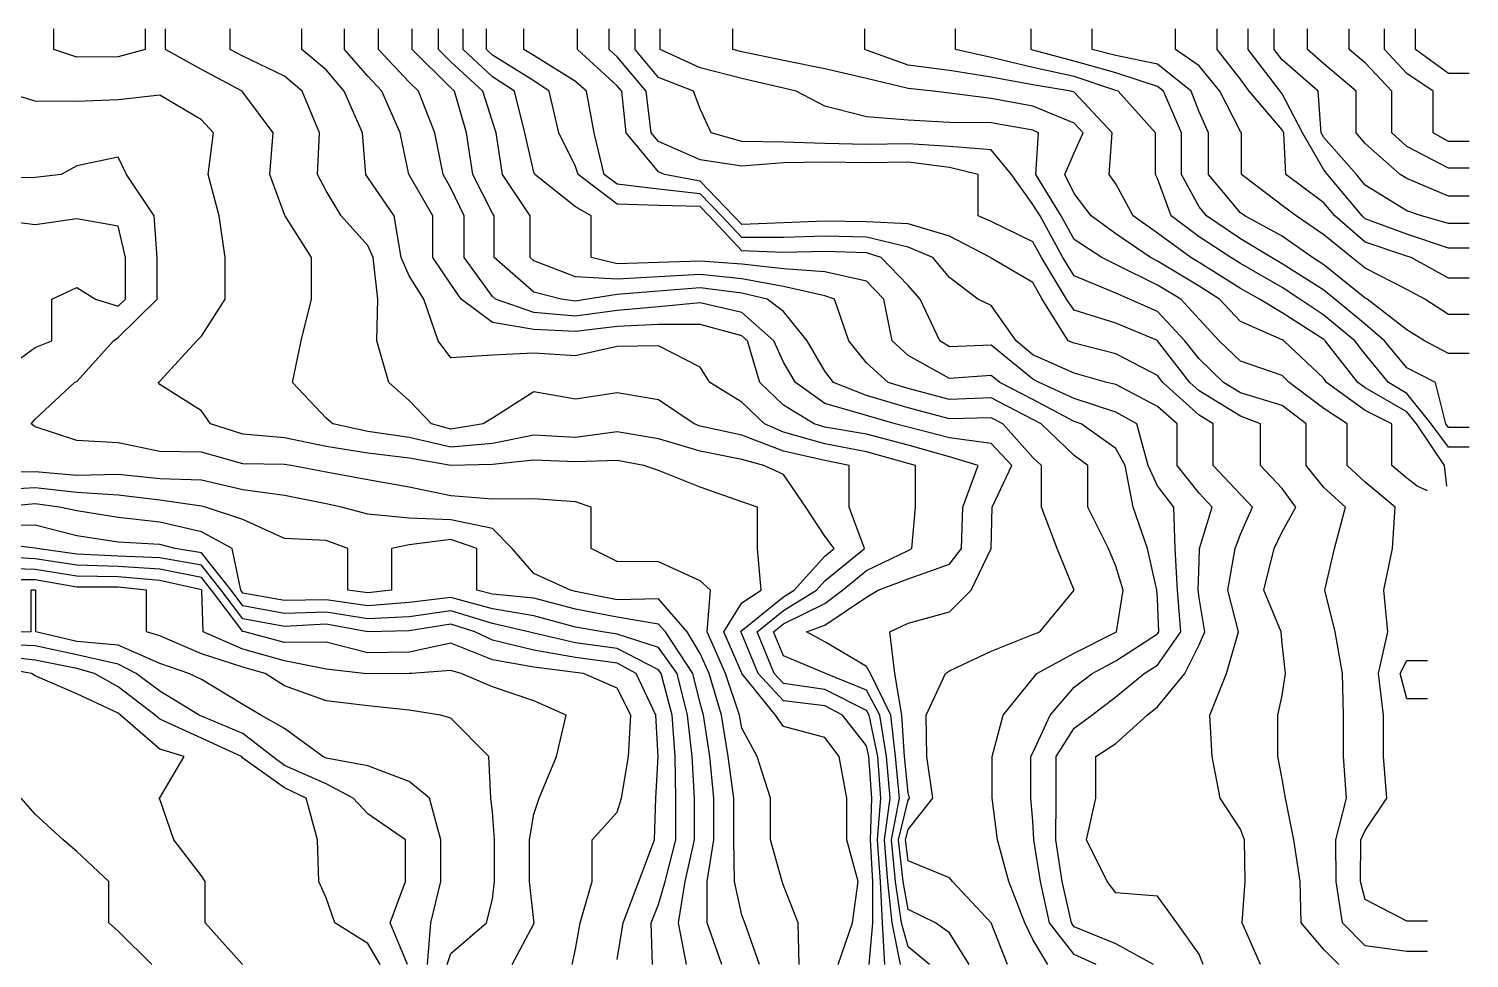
# Model space of a CAD drawing. Header units: metres. Extents: x 330817 to 331345, y 4313044 to 4313501.
# Drawn here: x 331039.9 to 331344.6, y 4313295.8 to 4313492.3 of the extents above; entities that cross this region are included whole.
import ezdxf

# ---------------------------------------------------------------- set-up
doc = ezdxf.new("R2010")
doc.units = ezdxf.units.M
doc.layers.add('CONTOURS', color=7, linetype='Continuous')
doc.layers.add('CONTOURS_INDEX', color=7, linetype='Continuous')

msp = doc.modelspace()

# ---------------------------------------------------------------- linework, layer by layer
at = {"layer": 'CONTOURS'}
for points in [[(331064.5, 4313492.32, 54), (331064.5, 4313487.92, 54), (331058.82, 4313486.41, 54), (331050.03, 4313486.36, 54), (331045.16, 4313487.92, 54), (331045.16, 4313492.32, 54)], [(331217.65, 4313294.46, 54), (331218.47, 4313303.25, 54), (331218.47, 4313312.05, 54), (331217.96, 4313320.84, 54), (331218.22, 4313329.63, 54), (331217.62, 4313338.43, 54), (331217.11, 4313340.72, 54), (331212.03, 4313347.22, 54), (331208.31, 4313349.15, 54), (331199.52, 4313350.2, 54), (331194.18, 4313356.01, 54), (331190.73, 4313364.36, 54), (331190.53, 4313364.81, 54), (331190.73, 4313365.13, 54), (331199.52, 4313372.21, 54), (331201.82, 4313373.6, 54), (331208.31, 4313380.83, 54), (331210.24, 4313382.4, 54), (331208.31, 4313385.05, 54), (331204.3, 4313391.19, 54), (331199.52, 4313398.11, 54), (331195.38, 4313399.98, 54), (331190.73, 4313401.27, 54), (331181.93, 4313403.05, 54), (331173.14, 4313405.64, 54), (331164.35, 4313407.12, 54), (331155.55, 4313405.91, 54), (331146.76, 4313406.4, 54), (331137.96, 4313404.67, 54), (331129.17, 4313403.83, 54), (331120.38, 4313405.88, 54), (331111.58, 4313407.18, 54), (331104.23, 4313408.78, 54), (331102.79, 4313410.01, 54), (331095.68, 4313417.57, 54), (331097.52, 4313426.36, 54), (331099.67, 4313435.16, 54), (331099.67, 4313443.95, 54), (331094.12, 4313452.75, 54), (331093.99, 4313453.06, 54), (331090.87, 4313461.54, 54), (331091.59, 4313470.33, 54), (331085.2, 4313478.95, 54), (331085.03, 4313479.13, 54), (331076.41, 4313483.7, 54), (331068.78, 4313487.92, 54), (331068.78, 4313492.32, 54)], [(331220.96, 4313294.46, 56), (331220.49, 4313303.25, 56), (331220.06, 4313312.05, 56), (331219.45, 4313320.84, 56), (331220.17, 4313329.63, 56), (331219.49, 4313338.43, 56), (331217.65, 4313347.22, 56), (331217.11, 4313348.21, 56), (331208.31, 4313352.61, 56), (331199.52, 4313353.92, 56), (331197.6, 4313356.01, 56), (331194, 4313364.81, 56), (331199.52, 4313369.36, 56), (331206.51, 4313373.6, 56), (331208.31, 4313375.61, 56), (331216.7, 4313382.4, 56), (331213.43, 4313391.19, 56), (331213.43, 4313399.98, 56), (331208.31, 4313401.07, 56), (331199.52, 4313403.05, 56), (331190.73, 4313406.43, 56), (331181.93, 4313408.33, 56), (331180.66, 4313408.78, 56), (331173.14, 4313413.85, 56), (331164.35, 4313415.34, 56), (331155.55, 4313413.99, 56), (331146.76, 4313415.55, 56), (331137.96, 4313410, 56), (331135.98, 4313408.78, 56), (331129.17, 4313407.67, 56), (331125.06, 4313408.78, 56), (331120.38, 4313413.71, 56), (331116.02, 4313417.57, 56), (331113.49, 4313426.36, 56), (331113.72, 4313435.16, 56), (331112.76, 4313443.95, 56), (331111.58, 4313446.52, 56), (331105.99, 4313452.75, 56), (331102.79, 4313458.04, 56), (331100.97, 4313461.54, 56), (331101.42, 4313470.33, 56), (331097.69, 4313479.13, 56), (331093.99, 4313482.29, 56), (331085.2, 4313486.54, 56), (331082.51, 4313487.92, 56), (331082.51, 4313492.32, 56)], [(331224.28, 4313294.46, 58), (331222.51, 4313303.25, 58), (331221.66, 4313312.05, 58), (331220.93, 4313320.84, 58), (331222.12, 4313329.63, 58), (331221.37, 4313338.43, 58), (331219.96, 4313347.22, 58), (331217.11, 4313352.46, 58), (331208.44, 4313356.01, 58), (331208.31, 4313356.09, 58), (331199.52, 4313359.74, 58), (331197.45, 4313364.81, 58), (331199.52, 4313366.51, 58), (331208.31, 4313370.8, 58), (331212.03, 4313373.6, 58), (331217.11, 4313377.76, 58), (331225.9, 4313382.02, 58), (331226.73, 4313382.4, 58), (331227.46, 4313391.19, 58), (331227.46, 4313399.98, 58), (331225.9, 4313400.43, 58), (331217.11, 4313402.88, 58), (331208.31, 4313404.59, 58), (331199.52, 4313407, 58), (331195.54, 4313408.78, 58), (331190.73, 4313413.41, 58), (331183.99, 4313417.57, 58), (331181.93, 4313420.79, 58), (331173.14, 4313425.3, 58), (331164.35, 4313425.16, 58), (331155.55, 4313423.19, 58), (331146.76, 4313423.77, 58), (331137.96, 4313423.28, 58), (331129.17, 4313422.74, 58), (331126.48, 4313426.36, 58), (331123.48, 4313435.16, 58), (331120.38, 4313440.09, 58), (331118.64, 4313443.95, 58), (331117.17, 4313452.75, 58), (331111.58, 4313460.89, 58), (331111.16, 4313461.54, 58), (331110.49, 4313470.33, 58), (331106.62, 4313479.13, 58), (331102.79, 4313483.65, 58), (331097.63, 4313487.92, 58), (331097.63, 4313492.32, 58)], [(331238.84, 4313294.46, 62), (331234.7, 4313301.15, 62), (331231.68, 4313303.25, 62), (331225.9, 4313306.1, 62), (331224.84, 4313312.05, 62), (331223.9, 4313320.84, 62), (331225.9, 4313329.25, 62), (331226.2, 4313329.63, 62), (331225.9, 4313330.76, 62), (331225.13, 4313338.43, 62), (331224.58, 4313347.22, 62), (331223.09, 4313356.01, 62), (331222.03, 4313364.81, 62), (331225.9, 4313366.66, 62), (331234.7, 4313369.05, 62), (331239.26, 4313373.6, 62), (331243.49, 4313382.4, 62), (331243.49, 4313382.48, 62), (331243.68, 4313391.19, 62), (331247.83, 4313399.98, 62), (331243.49, 4313404.66, 62), (331234.7, 4313405.83, 62), (331225.9, 4313408.07, 62), (331223.21, 4313408.78, 62), (331217.11, 4313410.55, 62), (331208.31, 4313413.12, 62), (331202.07, 4313417.57, 62), (331199.52, 4313421.85, 62), (331197.53, 4313426.36, 62), (331190.73, 4313432.32, 62), (331181.93, 4313434.39, 62), (331173.14, 4313433.53, 62), (331164.35, 4313432.79, 62), (331155.55, 4313431.54, 62), (331146.76, 4313432.36, 62), (331138.63, 4313435.16, 62), (331137.96, 4313435.71, 62), (331132.02, 4313443.95, 62), (331132.02, 4313452.75, 62), (331129.17, 4313458.65, 62), (331127.55, 4313461.54, 62), (331125.77, 4313470.33, 62), (331122.33, 4313479.13, 62), (331120.38, 4313481.06, 62), (331113.86, 4313487.92, 62), (331113.86, 4313492.32, 62)], [(331246.91, 4313294.46, 64), (331243.49, 4313303.25, 64), (331243.49, 4313303.25, 64), (331235.34, 4313312.05, 64), (331234.7, 4313312.78, 64), (331225.9, 4313316.39, 64), (331225.39, 4313320.84, 64), (331225.9, 4313323, 64), (331231.16, 4313329.63, 64), (331229.88, 4313338.43, 64), (331229.74, 4313347.22, 64), (331233.83, 4313356.01, 64), (331234.7, 4313356.6, 64), (331243.49, 4313360.75, 64), (331252.28, 4313364.25, 64), (331253.81, 4313364.81, 64), (331261.08, 4313373.6, 64), (331261.08, 4313373.6, 64), (331261.08, 4313373.6, 64), (331257.43, 4313382.4, 64), (331254.13, 4313391.19, 64), (331254.13, 4313399.98, 64), (331252.28, 4313401.71, 64), (331245.98, 4313408.78, 64), (331243.49, 4313410.08, 64), (331234.7, 4313409.87, 64), (331225.9, 4313412.15, 64), (331217.11, 4313414.79, 64), (331210.16, 4313417.57, 64), (331208.31, 4313419.91, 64), (331204.57, 4313426.36, 64), (331199.52, 4313432.56, 64), (331196.09, 4313435.16, 64), (331190.73, 4313436.44, 64), (331181.93, 4313437.53, 64), (331173.14, 4313436.87, 64), (331164.35, 4313436.15, 64), (331158.07, 4313435.16, 64), (331155.55, 4313434.76, 64), (331152.48, 4313435.16, 64), (331146.76, 4313436.67, 64), (331138.32, 4313443.95, 64), (331138.32, 4313452.75, 64), (331137.96, 4313453.31, 64), (331133.85, 4313461.54, 64), (331132.46, 4313470.33, 64), (331129.93, 4313479.13, 64), (331129.17, 4313479.83, 64), (331121.01, 4313487.92, 64), (331121.01, 4313492.32, 64)], [(331255.44, 4313294.46, 66), (331252.28, 4313299.79, 66), (331250.62, 4313303.25, 66), (331247.22, 4313312.05, 66), (331244.8, 4313320.84, 66), (331243.7, 4313329.63, 66), (331243.7, 4313338.43, 66), (331246, 4313347.22, 66), (331252.28, 4313354.93, 66), (331253.14, 4313356.01, 66), (331261.08, 4313360.31, 66), (331269.87, 4313364.71, 66), (331270.03, 4313364.81, 66), (331271.38, 4313373.6, 66), (331269.87, 4313378.73, 66), (331268.31, 4313382.4, 66), (331263.92, 4313391.19, 66), (331263.92, 4313399.98, 66), (331261.08, 4313402.13, 66), (331254.04, 4313408.78, 66), (331252.28, 4313409.71, 66), (331243.49, 4313414.31, 66), (331234.7, 4313413.96, 66), (331225.9, 4313416.27, 66), (331221.72, 4313417.57, 66), (331217.11, 4313421.72, 66), (331213.37, 4313426.36, 66), (331210.37, 4313435.16, 66), (331208.31, 4313435.88, 66), (331199.52, 4313437.85, 66), (331190.73, 4313439.48, 66), (331181.93, 4313440.37, 66), (331173.14, 4313439.89, 66), (331164.35, 4313439.37, 66), (331155.55, 4313439.9, 66), (331146.76, 4313443.26, 66), (331145.96, 4313443.95, 66), (331145.96, 4313452.75, 66), (331140.12, 4313461.54, 66), (331138.73, 4313470.33, 66), (331137.96, 4313472.71, 66), (331135.93, 4313479.13, 66), (331129.17, 4313485.35, 66), (331126.58, 4313487.92, 66), (331126.58, 4313492.32, 66)], [(331265.68, 4313294.46, 68), (331261.08, 4313296.56, 68), (331255.83, 4313303.25, 68), (331253.9, 4313312.05, 68), (331252.48, 4313320.84, 68), (331252.28, 4313324.81, 68), (331251.87, 4313329.63, 68), (331251.87, 4313338.43, 68), (331252.28, 4313339.26, 68), (331255.98, 4313347.22, 68), (331261.08, 4313353.11, 68), (331264.88, 4313356.01, 68), (331269.87, 4313358.65, 68), (331278.66, 4313364.39, 68), (331278.96, 4313364.81, 68), (331278.66, 4313371.82, 68), (331278.55, 4313373.6, 68), (331276.55, 4313382.4, 68), (331273.51, 4313391.19, 68), (331271.82, 4313399.98, 68), (331269.87, 4313403.59, 68), (331262.5, 4313408.78, 68), (331261.08, 4313409.32, 68), (331252.28, 4313413.91, 68), (331245.33, 4313417.57, 68), (331243.49, 4313419.05, 68), (331234.7, 4313418.36, 68), (331225.9, 4313423.24, 68), (331222.55, 4313426.36, 68), (331220.81, 4313435.16, 68), (331217.11, 4313438.93, 68), (331208.31, 4313440.94, 68), (331199.52, 4313441.54, 68), (331190.73, 4313442.53, 68), (331181.93, 4313443.21, 68), (331173.14, 4313442.91, 68), (331164.35, 4313442.6, 68), (331158.85, 4313443.95, 68), (331158.85, 4313452.75, 68), (331155.55, 4313454.68, 68), (331146.93, 4313461.54, 68), (331146.76, 4313462, 68), (331144.82, 4313470.33, 68), (331142.63, 4313479.13, 68), (331137.96, 4313482.17, 68), (331131.8, 4313487.92, 68), (331131.8, 4313492.32, 68)], [(331288.34, 4313294.46, 72), (331287.46, 4313296.63, 72), (331282.8, 4313303.25, 72), (331278.66, 4313308.89, 72), (331269.87, 4313309.62, 72), (331268.01, 4313312.05, 72), (331263.65, 4313320.84, 72), (331265.65, 4313329.63, 72), (331265.65, 4313338.43, 72), (331269.87, 4313341.19, 72), (331276.5, 4313347.22, 72), (331278.66, 4313348.96, 72), (331284.48, 4313356.01, 72), (331287.46, 4313362.04, 72), (331288.69, 4313364.81, 72), (331287.46, 4313371.97, 72), (331287.29, 4313373.6, 72), (331287.46, 4313379.67, 72), (331287.59, 4313382.4, 72), (331290.25, 4313391.19, 72), (331287.46, 4313394.16, 72), (331282.84, 4313399.98, 72), (331282.84, 4313408.78, 72), (331278.66, 4313412.49, 72), (331269.87, 4313417.08, 72), (331267.95, 4313417.57, 72), (331261.08, 4313419.49, 72), (331252.28, 4313423.41, 72), (331248.77, 4313426.36, 72), (331243.49, 4313433.81, 72), (331240.7, 4313435.16, 72), (331234.7, 4313439.75, 72), (331231.16, 4313443.95, 72), (331225.9, 4313446.17, 72), (331217.11, 4313448.23, 72), (331208.31, 4313448.45, 72), (331199.52, 4313448.19, 72), (331190.73, 4313448.16, 72), (331186.42, 4313452.75, 72), (331181.93, 4313457.43, 72), (331173.14, 4313458.42, 72), (331164.35, 4313459.45, 72), (331161.64, 4313461.54, 72), (331159.53, 4313470.33, 72), (331157.88, 4313479.13, 72), (331155.55, 4313481.21, 72), (331146.76, 4313486.67, 72), (331144.65, 4313487.92, 72), (331144.65, 4313492.32, 72)], [(331300.47, 4313294.46, 74), (331296.61, 4313303.25, 74), (331297.2, 4313312.05, 74), (331297.05, 4313320.84, 74), (331296.25, 4313323.07, 74), (331291.91, 4313329.63, 74), (331290.24, 4313338.43, 74), (331289.78, 4313347.22, 74), (331293.26, 4313356.01, 74), (331295.78, 4313364.81, 74), (331293.54, 4313373.6, 74), (331295.09, 4313382.4, 74), (331296.25, 4313385.47, 74), (331298.77, 4313391.19, 74), (331296.25, 4313393.83, 74), (331290.48, 4313399.98, 74), (331290.48, 4313408.78, 74), (331287.46, 4313410.6, 74), (331279.79, 4313417.57, 74), (331278.66, 4313419.02, 74), (331269.87, 4313423.61, 74), (331261.08, 4313425.88, 74), (331259.77, 4313426.36, 74), (331254.31, 4313435.16, 74), (331252.28, 4313438.67, 74), (331243.49, 4313443.84, 74), (331243.35, 4313443.95, 74), (331234.7, 4313448.46, 74), (331225.9, 4313451.06, 74), (331217.11, 4313451.54, 74), (331208.31, 4313451.66, 74), (331199.52, 4313451.33, 74), (331190.73, 4313450.91, 74), (331189, 4313452.75, 74), (331181.93, 4313460.13, 74), (331174.41, 4313461.54, 74), (331173.14, 4313462.11, 74), (331166.24, 4313470.33, 74), (331165.32, 4313479.13, 74), (331164.35, 4313480.28, 74), (331155.95, 4313487.92, 74), (331155.95, 4313492.32, 74)], [(331317.01, 4313294.46, 76), (331313.84, 4313297.68, 76), (331309.08, 4313303.25, 76), (331308.85, 4313312.05, 76), (331307.5, 4313320.84, 76), (331305.76, 4313329.63, 76), (331305.05, 4313333.7, 76), (331304.15, 4313338.43, 76), (331304.15, 4313347.22, 76), (331305.05, 4313351.37, 76), (331305.78, 4313356.01, 76), (331305.05, 4313362.37, 76), (331304.83, 4313364.81, 76), (331301.14, 4313373.6, 76), (331303.38, 4313382.4, 76), (331305.05, 4313385.99, 76), (331307.96, 4313391.19, 76), (331305.05, 4313395.09, 76), (331300.47, 4313399.98, 76), (331300.47, 4313408.78, 76), (331296.25, 4313410.4, 76), (331287.46, 4313415.79, 76), (331285.5, 4313417.57, 76), (331278.7, 4313426.36, 76), (331278.66, 4313426.4, 76), (331269.87, 4313430.07, 76), (331261.08, 4313432.86, 76), (331259.41, 4313435.16, 76), (331254.12, 4313443.95, 76), (331252.28, 4313447.29, 76), (331243.49, 4313451.57, 76), (331240.76, 4313452.75, 76), (331240.76, 4313461.54, 76), (331234.7, 4313463.03, 76), (331225.9, 4313464.09, 76), (331217.11, 4313463.98, 76), (331208.31, 4313464.13, 76), (331199.52, 4313463.95, 76), (331190.73, 4313463.27, 76), (331181.93, 4313464.64, 76), (331173.14, 4313468.49, 76), (331171.59, 4313470.33, 76), (331170.49, 4313479.13, 76), (331164.35, 4313486.37, 76), (331162.65, 4313487.92, 76), (331162.65, 4313492.32, 76)], [(331335.82, 4313297.2, 78), (331331.43, 4313297.2, 78), (331322.63, 4313298.43, 78), (331317.85, 4313303.25, 78), (331316.5, 4313312.05, 78), (331316.41, 4313320.84, 78), (331318.63, 4313329.63, 78), (331318.02, 4313338.43, 78), (331318.02, 4313347.22, 78), (331317.81, 4313356.01, 78), (331316.28, 4313364.81, 78), (331314.09, 4313373.6, 78), (331316.09, 4313382.4, 78), (331318.42, 4313391.19, 78), (331313.84, 4313395.33, 78), (331310.1, 4313399.98, 78), (331310.1, 4313408.78, 78), (331305.05, 4313412.65, 78), (331296.25, 4313415.32, 78), (331292.64, 4313417.57, 78), (331287.46, 4313422.51, 78), (331284.49, 4313426.36, 78), (331278.66, 4313432.57, 78), (331272.74, 4313435.16, 78), (331269.87, 4313436.39, 78), (331261.08, 4313440.1, 78), (331258.68, 4313443.95, 78), (331253.83, 4313452.75, 78), (331252.28, 4313455.2, 78), (331247.78, 4313461.54, 78), (331243.49, 4313466.7, 78), (331234.7, 4313467.45, 78), (331225.9, 4313467.98, 78), (331217.11, 4313467.83, 78), (331208.31, 4313468.05, 78), (331199.52, 4313468.36, 78), (331190.73, 4313468.5, 78), (331184.25, 4313470.33, 78), (331181.93, 4313475.38, 78), (331180.52, 4313479.13, 78), (331173.14, 4313482.06, 78), (331168.16, 4313487.92, 78), (331168.16, 4313492.32, 78)], [(331335.82, 4313394.62, 82), (331333.61, 4313395.59, 82), (331331.43, 4313397.28, 82), (331328.23, 4313399.98, 82), (331328.23, 4313408.78, 82), (331322.63, 4313411.62, 82), (331314.46, 4313417.57, 82), (331313.84, 4313418.36, 82), (331305.38, 4313426.36, 82), (331305.05, 4313426.58, 82), (331296.25, 4313430.41, 82), (331291.79, 4313435.16, 82), (331287.46, 4313437.92, 82), (331278.66, 4313443.18, 82), (331277.19, 4313443.95, 82), (331269.87, 4313448.98, 82), (331264.62, 4313452.75, 82), (331261.08, 4313457.48, 82), (331259.08, 4313461.54, 82), (331261.08, 4313466.07, 82), (331262.96, 4313470.33, 82), (331261.08, 4313472.35, 82), (331252.28, 4313475.93, 82), (331243.49, 4313477.6, 82), (331234.7, 4313478.68, 82), (331231.19, 4313479.13, 82), (331225.9, 4313479.67, 82), (331217.11, 4313481.79, 82), (331208.31, 4313483.87, 82), (331199.52, 4313485.65, 82), (331190.73, 4313487.46, 82), (331188.82, 4313487.92, 82), (331188.82, 4313492.32, 82)], [(331339.88, 4313395.59, 84), (331339.41, 4313399.98, 84), (331333.47, 4313408.78, 84), (331331.43, 4313411.35, 84), (331322.63, 4313416.41, 84), (331321.04, 4313417.57, 84), (331314.16, 4313426.36, 84), (331313.84, 4313426.63, 84), (331305.05, 4313432.25, 84), (331300.26, 4313435.16, 84), (331296.25, 4313437.42, 84), (331287.46, 4313442.9, 84), (331285.7, 4313443.95, 84), (331278.66, 4313449.08, 84), (331273.55, 4313452.75, 84), (331269.87, 4313459.56, 84), (331268.48, 4313461.54, 84), (331269.1, 4313470.33, 84), (331261.08, 4313478.9, 84), (331260.32, 4313479.13, 84), (331252.28, 4313480.47, 84), (331243.49, 4313482.09, 84), (331234.7, 4313483.51, 84), (331225.9, 4313484.66, 84), (331217.11, 4313487.84, 84), (331216.77, 4313487.92, 84), (331216.77, 4313492.32, 84)], [(331344.62, 4313403.86, 86), (331340.22, 4313403.86, 86), (331336.56, 4313408.78, 86), (331331.43, 4313415.24, 86), (331327.55, 4313417.57, 86), (331322.63, 4313423.55, 86), (331320.41, 4313426.36, 86), (331313.84, 4313431.79, 86), (331308.8, 4313435.16, 86), (331305.05, 4313437.62, 86), (331296.25, 4313442.67, 86), (331294.17, 4313443.95, 86), (331287.46, 4313448.32, 86), (331281.57, 4313452.75, 86), (331278.66, 4313460.68, 86), (331278.26, 4313461.54, 86), (331278.26, 4313470.33, 86), (331270.38, 4313479.13, 86), (331269.87, 4313479.31, 86), (331261.08, 4313482.25, 86), (331252.28, 4313484.15, 86), (331243.49, 4313486.29, 86), (331235.93, 4313487.92, 86), (331235.93, 4313492.32, 86)], [(331344.62, 4313408.02, 88), (331340.22, 4313408.02, 88), (331339.66, 4313408.78, 88), (331337.46, 4313417.57, 88), (331331.43, 4313420.66, 88), (331326.72, 4313426.36, 88), (331322.63, 4313429.88, 88), (331316.16, 4313435.16, 88), (331313.84, 4313437.03, 88), (331305.05, 4313442.66, 88), (331302.82, 4313443.95, 88), (331296.25, 4313447.91, 88), (331289.03, 4313452.75, 88), (331287.46, 4313454.69, 88), (331283.72, 4313461.54, 88), (331283.72, 4313470.33, 88), (331279.94, 4313479.13, 88), (331278.66, 4313480.15, 88), (331269.87, 4313483, 88), (331261.08, 4313485.49, 88), (331252.28, 4313487.84, 88), (331251.96, 4313487.92, 88), (331251.96, 4313492.32, 88)], [(331344.62, 4313431.94, 92), (331340.22, 4313431.94, 92), (331335.24, 4313435.16, 92), (331331.43, 4313437.22, 92), (331322.63, 4313441.74, 92), (331319.77, 4313443.95, 92), (331313.84, 4313448.76, 92), (331308.04, 4313452.75, 92), (331305.05, 4313454.96, 92), (331296.47, 4313461.54, 92), (331296.47, 4313470.33, 92), (331296.25, 4313470.61, 92), (331291.86, 4313479.13, 92), (331287.46, 4313484.51, 92), (331282.5, 4313487.92, 92), (331282.5, 4313492.32, 92)], [(331344.62, 4313439.61, 94), (331340.22, 4313439.61, 94), (331332.32, 4313443.95, 94), (331331.43, 4313444.27, 94), (331322.63, 4313447.19, 94), (331316.17, 4313452.75, 94), (331313.84, 4313455.55, 94), (331305.83, 4313461.54, 94), (331305.38, 4313470.33, 94), (331305.05, 4313470.98, 94), (331298.1, 4313479.13, 94), (331296.25, 4313481.66, 94), (331291.3, 4313487.92, 94), (331291.3, 4313492.32, 94)], [(331344.62, 4313445.97, 96), (331340.22, 4313445.97, 96), (331331.43, 4313448.88, 96), (331322.63, 4313452.16, 96), (331321.95, 4313452.75, 96), (331314.67, 4313461.54, 96), (331313.84, 4313462.48, 96), (331309.33, 4313470.33, 96), (331305.05, 4313478.6, 96), (331304.6, 4313479.13, 96), (331297.88, 4313487.92, 96), (331297.88, 4313492.32, 96)], [(331344.62, 4313451.19, 98), (331340.22, 4313451.19, 98), (331334.5, 4313452.75, 98), (331331.43, 4313453.84, 98), (331322.63, 4313459.29, 98), (331320.78, 4313461.54, 98), (331313.84, 4313469.35, 98), (331313.28, 4313470.33, 98), (331312.67, 4313479.13, 98), (331305.05, 4313485.77, 98), (331303.39, 4313487.92, 98), (331303.39, 4313492.32, 98)], [(331344.62, 4313462.85, 102), (331340.22, 4313462.85, 102), (331331.43, 4313467.41, 102), (331328.22, 4313470.33, 102), (331328.22, 4313479.13, 102), (331322.63, 4313485.16, 102), (331319.26, 4313487.92, 102), (331319.26, 4313492.32, 102)], [(331344.62, 4313468.5, 104), (331340.22, 4313468.5, 104), (331337.02, 4313470.33, 104), (331337.02, 4313479.13, 104), (331331.43, 4313482.89, 104), (331326.71, 4313487.92, 104), (331326.71, 4313492.32, 104)], [(331344.62, 4313482.88, 106), (331340.22, 4313482.88, 106), (331333.28, 4313487.92, 106), (331333.28, 4313492.32, 106)], [(331211.15, 4313294.46, 52), (331214.13, 4313303.25, 52), (331215.35, 4313312.05, 52), (331212.95, 4313320.84, 52), (331212.95, 4313329.63, 52), (331211.32, 4313338.43, 52), (331208.31, 4313342.5, 52), (331199.52, 4313344.82, 52), (331197.87, 4313347.22, 52), (331190.77, 4313356.01, 52), (331190.73, 4313356.11, 52), (331186.96, 4313364.81, 52), (331190.73, 4313370.98, 52), (331194.84, 4313373.6, 52), (331194.03, 4313382.4, 52), (331194.03, 4313391.19, 52), (331190.73, 4313392.28, 52), (331181.93, 4313395.37, 52), (331173.14, 4313398.94, 52), (331169.98, 4313399.98, 52), (331164.35, 4313401.01, 52), (331155.55, 4313400.75, 52), (331146.76, 4313401.08, 52), (331137.96, 4313400.19, 52), (331129.17, 4313399.98, 52), (331120.38, 4313401.57, 52), (331111.58, 4313402.57, 52), (331102.79, 4313404.01, 52), (331093.99, 4313405.87, 52), (331085.2, 4313406.62, 52), (331078.34, 4313408.78, 52), (331076.41, 4313411.54, 52), (331067.61, 4313417.14, 52), (331067.28, 4313417.57, 52), (331067.61, 4313417.84, 52), (331075.43, 4313426.36, 52), (331076.41, 4313427.35, 52), (331081.44, 4313435.16, 52), (331081.44, 4313443.95, 52), (331080.15, 4313452.75, 52), (331077.82, 4313461.54, 52), (331078.99, 4313470.33, 52), (331076.41, 4313473.09, 52), (331067.61, 4313478.31, 52), (331058.82, 4313477.27, 52), (331050.03, 4313476.95, 52), (331041.23, 4313477.02, 52), (331034.22, 4313479.13, 52)], [(331032.44, 4313418.57, 48), (331041.23, 4313424.96, 48), (331044.74, 4313426.36, 48), (331044.74, 4313435.16, 48), (331050.03, 4313437.59, 48), (331054, 4313435.16, 48), (331058.82, 4313433.66, 48), (331060.35, 4313435.16, 48), (331060.35, 4313443.95, 48), (331058.82, 4313450.62, 48), (331050.03, 4313452.15, 48), (331041.23, 4313450.84, 48), (331032.44, 4313452, 48)], [(331194.48, 4313294.46, 48), (331191.36, 4313303.25, 48), (331190.73, 4313304.91, 48), (331189.18, 4313312.05, 48), (331189.03, 4313320.84, 48), (331189.03, 4313329.63, 48), (331187.88, 4313338.43, 48), (331186.43, 4313347.22, 48), (331183.81, 4313356.01, 48), (331181.93, 4313360.2, 48), (331179.18, 4313364.81, 48), (331173.14, 4313371.81, 48), (331164.35, 4313371.6, 48), (331155.55, 4313373.33, 48), (331154.52, 4313373.6, 48), (331146.76, 4313377.16, 48), (331142.16, 4313382.4, 48), (331137.96, 4313386.67, 48), (331129.17, 4313388.52, 48), (331120.38, 4313388.88, 48), (331111.58, 4313389.66, 48), (331106.05, 4313391.19, 48), (331102.79, 4313391.85, 48), (331093.99, 4313393.63, 48), (331085.2, 4313394.86, 48), (331076.41, 4313396.85, 48), (331067.61, 4313397.2, 48), (331058.82, 4313398.07, 48), (331050.03, 4313397.9, 48), (331041.23, 4313398.63, 48), (331032.44, 4313398.56, 48)], [(331186.54, 4313294.46, 46), (331183.38, 4313303.25, 46), (331183.37, 4313312.05, 46), (331184.81, 4313320.84, 46), (331184.81, 4313329.63, 46), (331183.95, 4313338.43, 46), (331182.62, 4313347.22, 46), (331181.93, 4313349.7, 46), (331180.39, 4313356.01, 46), (331174.56, 4313364.81, 46), (331173.14, 4313366.46, 46), (331164.35, 4313367.94, 46), (331155.55, 4313369.58, 46), (331146.76, 4313371.91, 46), (331137.96, 4313372.77, 46), (331134.69, 4313373.6, 46), (331134.69, 4313382.4, 46), (331129.17, 4313384.31, 46), (331120.38, 4313383.24, 46), (331116.64, 4313382.4, 46), (331116.64, 4313373.6, 46), (331111.58, 4313373.05, 46), (331107.4, 4313373.6, 46), (331107.4, 4313382.4, 46), (331102.79, 4313384.14, 46), (331093.99, 4313384.52, 46), (331085.2, 4313388.59, 46), (331077.28, 4313391.19, 46), (331076.41, 4313391.39, 46), (331067.61, 4313392.63, 46), (331058.82, 4313393.72, 46), (331050.03, 4313394.27, 46), (331041.23, 4313395.27, 46), (331032.44, 4313394.79, 46)], [(331179.04, 4313294.46, 44), (331177.31, 4313303.25, 44), (331178.76, 4313312.05, 44), (331180.69, 4313320.84, 44), (331180.69, 4313329.63, 44), (331180.21, 4313338.43, 44), (331179.27, 4313347.22, 44), (331177.04, 4313356.01, 44), (331173.14, 4313361.53, 44), (331164.35, 4313364.35, 44), (331161.26, 4313364.81, 44), (331155.55, 4313365.83, 44), (331146.76, 4313368.2, 44), (331137.96, 4313369.68, 44), (331129.17, 4313372.07, 44), (331120.38, 4313371.04, 44), (331111.58, 4313370.31, 44), (331102.79, 4313371.59, 44), (331093.99, 4313371.41, 44), (331085.2, 4313372.98, 44), (331084.73, 4313373.6, 44), (331082.94, 4313382.4, 44), (331076.41, 4313385.98, 44), (331067.61, 4313387.98, 44), (331058.82, 4313389.01, 44), (331050.03, 4313390.4, 44), (331046.4, 4313391.19, 44), (331041.23, 4313391.9, 44), (331034, 4313391.19, 44)], [(331171.86, 4313294.46, 42), (331171.57, 4313303.25, 42), (331173.14, 4313307.13, 42), (331174.54, 4313312.05, 42), (331176.75, 4313320.84, 42), (331176.75, 4313329.63, 42), (331176.65, 4313338.43, 42), (331176.02, 4313347.22, 42), (331173.69, 4313356.01, 42), (331173.14, 4313356.79, 42), (331164.35, 4313361.26, 42), (331155.55, 4313362.52, 42), (331146.76, 4313364.5, 42), (331145.61, 4313364.81, 42), (331137.96, 4313366.6, 42), (331129.17, 4313369.26, 42), (331120.38, 4313368.02, 42), (331111.58, 4313367.57, 42), (331102.79, 4313369, 42), (331093.99, 4313368.67, 42), (331085.2, 4313370.28, 42), (331082.67, 4313373.6, 42), (331076.41, 4313381.52, 42), (331070.85, 4313382.4, 42), (331067.61, 4313383.31, 42), (331058.82, 4313383.8, 42), (331050.03, 4313385.13, 42), (331041.23, 4313387.36, 42), (331032.44, 4313387.3, 42)], [(331154.86, 4313294.46, 38), (331155.55, 4313297.72, 38), (331156.51, 4313303.25, 38), (331159.04, 4313312.05, 38), (331159.04, 4313320.84, 38), (331164.35, 4313326.66, 38), (331165.31, 4313329.63, 38), (331166.75, 4313338.43, 38), (331167.23, 4313347.22, 38), (331164.35, 4313352.88, 38), (331157.27, 4313356.01, 38), (331155.55, 4313356.24, 38), (331146.76, 4313357.36, 38), (331137.96, 4313358.87, 38), (331129.17, 4313362.4, 38), (331120.38, 4313360.55, 38), (331111.58, 4313360.39, 38), (331102.79, 4313362.65, 38), (331093.99, 4313362.54, 38), (331085.56, 4313364.81, 38), (331085.2, 4313364.88, 38), (331078.56, 4313373.6, 38), (331076.41, 4313376.32, 38), (331067.61, 4313378.06, 38), (331058.82, 4313378.62, 38), (331050.03, 4313378.92, 38), (331041.23, 4313380.24, 38), (331032.44, 4313380.73, 38)], [(331142.17, 4313294.46, 36), (331146.76, 4313303.05, 36), (331146.83, 4313303.25, 36), (331146.76, 4313303.79, 36), (331145.84, 4313312.05, 36), (331145.84, 4313320.84, 36), (331146.76, 4313326.29, 36), (331147.88, 4313329.63, 36), (331151.52, 4313338.43, 36), (331153.56, 4313347.22, 36), (331146.76, 4313350.25, 36), (331137.96, 4313353.19, 36), (331131.34, 4313356.01, 36), (331129.17, 4313356.61, 36), (331120.86, 4313356.01, 36), (331120.38, 4313355.97, 36), (331111.58, 4313355.9, 36), (331110.76, 4313356.01, 36), (331102.79, 4313356.95, 36), (331093.99, 4313358.7, 36), (331085.2, 4313361.12, 36), (331076.79, 4313364.81, 36), (331076.5, 4313373.6, 36), (331076.41, 4313373.72, 36), (331067.61, 4313375.66, 36), (331058.82, 4313376.44, 36), (331050.03, 4313376.57, 36), (331041.23, 4313378.03, 36), (331032.44, 4313378.29, 36)], [(331128.39, 4313294.46, 34), (331129.17, 4313296.79, 34), (331136.7, 4313303.25, 34), (331137.96, 4313308.31, 34), (331138.44, 4313312.05, 34), (331138.44, 4313320.84, 34), (331137.96, 4313326.75, 34), (331137.63, 4313329.63, 34), (331137.19, 4313338.43, 34), (331129.17, 4313346.57, 34), (331127, 4313347.22, 34), (331120.38, 4313348.22, 34), (331111.58, 4313349.16, 34), (331102.79, 4313350.2, 34), (331093.99, 4313353.39, 34), (331089.91, 4313356.01, 34), (331085.2, 4313357.33, 34), (331076.41, 4313360.14, 34), (331067.61, 4313363.98, 34), (331064.79, 4313364.81, 34), (331064.79, 4313373.6, 34), (331058.82, 4313374.25, 34), (331050.03, 4313374.23, 34), (331041.23, 4313375.83, 34), (331032.44, 4313375.84, 34)], [(331124.25, 4313294.46, 32), (331124.94, 4313303.25, 32), (331127.04, 4313312.05, 32), (331127.04, 4313320.84, 32), (331124.68, 4313329.63, 32), (331120.38, 4313333.19, 32), (331111.58, 4313336.47, 32), (331102.79, 4313338.13, 32), (331102.06, 4313338.43, 32), (331093.99, 4313344.38, 32), (331089, 4313347.22, 32), (331085.2, 4313349.44, 32), (331076.41, 4313354.77, 32), (331073.71, 4313356.01, 32), (331067.61, 4313358.1, 32), (331058.82, 4313361.99, 32), (331050.03, 4313362.74, 32), (331041.35, 4313364.81, 32), (331041.35, 4313373.6, 32), (331041.23, 4313373.62, 32), (331040.29, 4313373.6, 32), (331040.29, 4313364.81, 32), (331032.44, 4313364.6, 32)], [(331114.19, 4313294.46, 28), (331111.58, 4313298.92, 28), (331104.6, 4313303.25, 28), (331102.79, 4313308.58, 28), (331101.22, 4313312.05, 28), (331100.95, 4313320.84, 28), (331098.56, 4313329.63, 28), (331093.99, 4313331.85, 28), (331085.2, 4313338.12, 28), (331084.86, 4313338.43, 28), (331076.41, 4313342.3, 28), (331067.61, 4313346.33, 28), (331066.59, 4313347.22, 28), (331058.82, 4313353.15, 28), (331053.77, 4313356.01, 28), (331050.03, 4313357.09, 28), (331041.23, 4313358.85, 28), (331032.44, 4313359.79, 28)], [(331335.82, 4313350.68, 82), (331331.43, 4313350.68, 82), (331329.99, 4313356.01, 82), (331331.43, 4313358.78, 82), (331335.82, 4313358.78, 82)], [(331085.13, 4313294.46, 26), (331077.22, 4313303.25, 26), (331077.22, 4313312.05, 26), (331076.41, 4313313.25, 26), (331070.55, 4313320.84, 26), (331067.61, 4313329.45, 26), (331067.5, 4313329.63, 26), (331067.61, 4313329.73, 26), (331072.76, 4313338.43, 26), (331067.61, 4313339.98, 26), (331059.31, 4313347.22, 26), (331058.82, 4313347.59, 26), (331050.03, 4313351.73, 26), (331041.23, 4313355.5, 26), (331040.46, 4313356.01, 26), (331032.44, 4313357.38, 26)], [(331065.89, 4313294.46, 24), (331058.82, 4313301.5, 24), (331056.8, 4313303.25, 24), (331056.8, 4313312.05, 24), (331050.03, 4313318.39, 24), (331047.19, 4313320.84, 24), (331041.23, 4313326.27, 24), (331038.29, 4313329.63, 24)]]:
    msp.add_polyline3d(points, dxfattribs=at)
at = {"layer": 'CONTOURS_INDEX'}
for points in [[(331230.47, 4313294.46, 60), (331225.9, 4313298.22, 60), (331224.53, 4313303.25, 60), (331223.25, 4313312.05, 60), (331222.42, 4313320.84, 60), (331224.07, 4313329.63, 60), (331223.25, 4313338.43, 60), (331222.27, 4313347.22, 60), (331217.95, 4313356.01, 60), (331217.11, 4313357.51, 60), (331208.31, 4313362.71, 60), (331204.44, 4313364.81, 60), (331208.31, 4313366.25, 60), (331217.11, 4313372.14, 60), (331219.6, 4313373.6, 60), (331225.9, 4313376.02, 60), (331234.7, 4313379.11, 60), (331237.21, 4313382.4, 60), (331237.49, 4313391.19, 60), (331240.71, 4313399.98, 60), (331234.7, 4313401.82, 60), (331225.9, 4313404.25, 60), (331217.11, 4313406.6, 60), (331208.31, 4313408.1, 60), (331206.04, 4313408.78, 60), (331199.52, 4313412.76, 60), (331194.55, 4313417.57, 60), (331191.92, 4313426.36, 60), (331190.73, 4313427.41, 60), (331181.93, 4313429.78, 60), (331173.14, 4313429.78, 60), (331164.35, 4313429.37, 60), (331155.55, 4313428.32, 60), (331146.76, 4313428.73, 60), (331137.96, 4313430.25, 60), (331131.36, 4313435.16, 60), (331129.17, 4313438.35, 60), (331125.34, 4313443.95, 60), (331125.34, 4313452.75, 60), (331120.38, 4313461.44, 60), (331120.3, 4313461.54, 60), (331118.46, 4313470.33, 60), (331114.59, 4313479.13, 60), (331111.58, 4313482.31, 60), (331106.71, 4313487.92, 60), (331106.71, 4313492.32, 60)], [(331277.85, 4313294.46, 70), (331269.87, 4313298.83, 70), (331261.08, 4313302.45, 70), (331260.45, 4313303.25, 70), (331258.53, 4313312.05, 70), (331257.19, 4313320.84, 70), (331257.27, 4313329.63, 70), (331257.27, 4313338.43, 70), (331261.08, 4313344.48, 70), (331264.81, 4313347.22, 70), (331269.87, 4313351.09, 70), (331275.88, 4313356.01, 70), (331278.66, 4313357.75, 70), (331283.61, 4313364.81, 70), (331282.94, 4313373.6, 70), (331282.42, 4313382.4, 70), (331282.11, 4313391.19, 70), (331278.66, 4313395.69, 70), (331276.67, 4313399.98, 70), (331274.33, 4313408.78, 70), (331269.87, 4313411.25, 70), (331261.08, 4313414.17, 70), (331253.66, 4313417.57, 70), (331252.28, 4313418.24, 70), (331243.49, 4313425.45, 70), (331234.7, 4313425.09, 70), (331232.65, 4313426.36, 70), (331228.46, 4313435.16, 70), (331225.9, 4313438.08, 70), (331220.18, 4313443.95, 70), (331217.11, 4313444.93, 70), (331208.31, 4313445.25, 70), (331199.52, 4313445.04, 70), (331190.73, 4313445.41, 70), (331183.84, 4313452.75, 70), (331181.93, 4313454.74, 70), (331173.14, 4313454.99, 70), (331164.35, 4313455.21, 70), (331156.14, 4313461.54, 70), (331155.55, 4313463.19, 70), (331151.99, 4313470.33, 70), (331150, 4313479.13, 70), (331146.76, 4313481.33, 70), (331137.96, 4313486.76, 70), (331136.72, 4313487.92, 70), (331136.72, 4313492.32, 70)], [(331335.82, 4313303.64, 80), (331331.43, 4313303.64, 80), (331322.63, 4313308.24, 80), (331321.65, 4313312.05, 80), (331321.7, 4313320.84, 80), (331322.63, 4313322.79, 80), (331327.21, 4313329.63, 80), (331326.48, 4313338.43, 80), (331326.48, 4313347.22, 80), (331325.4, 4313356.01, 80), (331327.42, 4313364.81, 80), (331326.53, 4313373.6, 80), (331328.41, 4313382.4, 80), (331328.95, 4313391.19, 80), (331322.63, 4313396.46, 80), (331318.79, 4313399.98, 80), (331318.79, 4313408.78, 80), (331313.84, 4313412.01, 80), (331306.53, 4313417.57, 80), (331305.05, 4313418.99, 80), (331296.25, 4313422.08, 80), (331291.73, 4313426.36, 80), (331287.46, 4313430.95, 80), (331283.64, 4313435.16, 80), (331278.66, 4313438.11, 80), (331269.87, 4313442.46, 80), (331266.87, 4313443.95, 80), (331261.08, 4313447.78, 80), (331258.3, 4313452.75, 80), (331252.97, 4313461.54, 80), (331253.5, 4313470.33, 80), (331252.28, 4313470.9, 80), (331243.49, 4313472.42, 80), (331234.7, 4313472.49, 80), (331225.9, 4313473.03, 80), (331217.11, 4313473.71, 80), (331208.31, 4313475.95, 80), (331202.25, 4313479.13, 80), (331199.52, 4313479.75, 80), (331190.73, 4313481.8, 80), (331181.93, 4313484.08, 80), (331173.46, 4313487.92, 80), (331173.46, 4313492.32, 80)], [(331344.62, 4313423.7, 90), (331340.22, 4313423.7, 90), (331335.13, 4313426.36, 90), (331331.43, 4313428.7, 90), (331323.03, 4313435.16, 90), (331322.63, 4313435.37, 90), (331313.84, 4313442.44, 90), (331311.44, 4313443.95, 90), (331305.05, 4313448.51, 90), (331297.13, 4313452.75, 90), (331296.25, 4313453.39, 90), (331289.49, 4313461.54, 90), (331289.49, 4313470.33, 90), (331287.46, 4313474.8, 90), (331285.8, 4313479.13, 90), (331278.66, 4313484.87, 90), (331269.87, 4313486.7, 90), (331264.86, 4313487.92, 90), (331264.86, 4313492.32, 90)], [(331344.62, 4313456.95, 100), (331340.22, 4313456.95, 100), (331331.43, 4313460.66, 100), (331330.05, 4313461.54, 100), (331322.63, 4313468.05, 100), (331320.68, 4313470.33, 100), (331320.68, 4313479.13, 100), (331313.84, 4313484.92, 100), (331310.42, 4313487.92, 100), (331310.42, 4313492.32, 100)], [(331202.89, 4313294.46, 50), (331202.64, 4313303.25, 50), (331199.52, 4313311.2, 50), (331199.27, 4313312.05, 50), (331196.83, 4313320.84, 50), (331196.83, 4313329.63, 50), (331194, 4313338.43, 50), (331190.73, 4313344.46, 50), (331190.25, 4313347.22, 50), (331187.29, 4313356.01, 50), (331183.38, 4313364.81, 50), (331184.13, 4313373.6, 50), (331181.93, 4313375.61, 50), (331173.14, 4313379.64, 50), (331164.35, 4313379.69, 50), (331158.85, 4313382.4, 50), (331158.85, 4313391.19, 50), (331155.55, 4313392.29, 50), (331146.76, 4313392.96, 50), (331137.96, 4313392.9, 50), (331129.17, 4313393.54, 50), (331120.38, 4313395.43, 50), (331111.58, 4313396.94, 50), (331102.79, 4313398.56, 50), (331095.4, 4313399.98, 50), (331093.99, 4313400.21, 50), (331085.2, 4313400.34, 50), (331076.41, 4313402.81, 50), (331067.61, 4313402.93, 50), (331058.82, 4313404.76, 50), (331050.03, 4313405.25, 50), (331041.23, 4313408.18, 50), (331040.39, 4313408.78, 50), (331041.23, 4313409.76, 50), (331049.56, 4313417.57, 50), (331050.03, 4313417.78, 50), (331057.82, 4313426.36, 50), (331058.82, 4313427.05, 50), (331067.07, 4313435.16, 50), (331067.07, 4313443.95, 50), (331066.4, 4313452.75, 50), (331060.54, 4313461.54, 50), (331058.82, 4313465.2, 50), (331050.03, 4313463.35, 50), (331046.71, 4313461.54, 50), (331041.23, 4313460.88, 50), (331032.44, 4313460.84, 50)], [(331164.35, 4313295.53, 40), (331165.6, 4313303.25, 40), (331168.97, 4313312.05, 40), (331172.27, 4313320.84, 40), (331172.55, 4313329.63, 40), (331173.07, 4313338.43, 40), (331172.54, 4313347.22, 40), (331168.35, 4313356.01, 40), (331164.35, 4313358.17, 40), (331155.55, 4313359.38, 40), (331146.76, 4313360.93, 40), (331137.96, 4313363.05, 40), (331134.28, 4313364.81, 40), (331129.17, 4313366.45, 40), (331120.38, 4313365, 40), (331111.58, 4313364.83, 40), (331102.79, 4313366.41, 40), (331093.99, 4313365.93, 40), (331085.2, 4313367.58, 40), (331080.61, 4313373.6, 40), (331076.41, 4313378.92, 40), (331067.61, 4313380.47, 40), (331058.82, 4313380.8, 40), (331050.03, 4313381.27, 40), (331041.61, 4313382.4, 40), (331041.23, 4313382.5, 40), (331032.44, 4313383.58, 40)], [(331120, 4313294.46, 30), (331116.31, 4313303.25, 30), (331119.55, 4313312.05, 30), (331119.55, 4313320.84, 30), (331111.58, 4313326.32, 30), (331108.52, 4313329.63, 30), (331102.79, 4313332.69, 30), (331093.99, 4313336.56, 30), (331091.44, 4313338.43, 30), (331085.2, 4313343.29, 30), (331076.41, 4313346.99, 30), (331075.93, 4313347.22, 30), (331067.61, 4313352.25, 30), (331062.59, 4313356.01, 30), (331058.82, 4313357.96, 30), (331050.03, 4313359.92, 30), (331041.23, 4313361.84, 30), (331032.44, 4313362.19, 30)]]:
    msp.add_polyline3d(points, dxfattribs=at)

doc.saveas('drawing.dxf')
